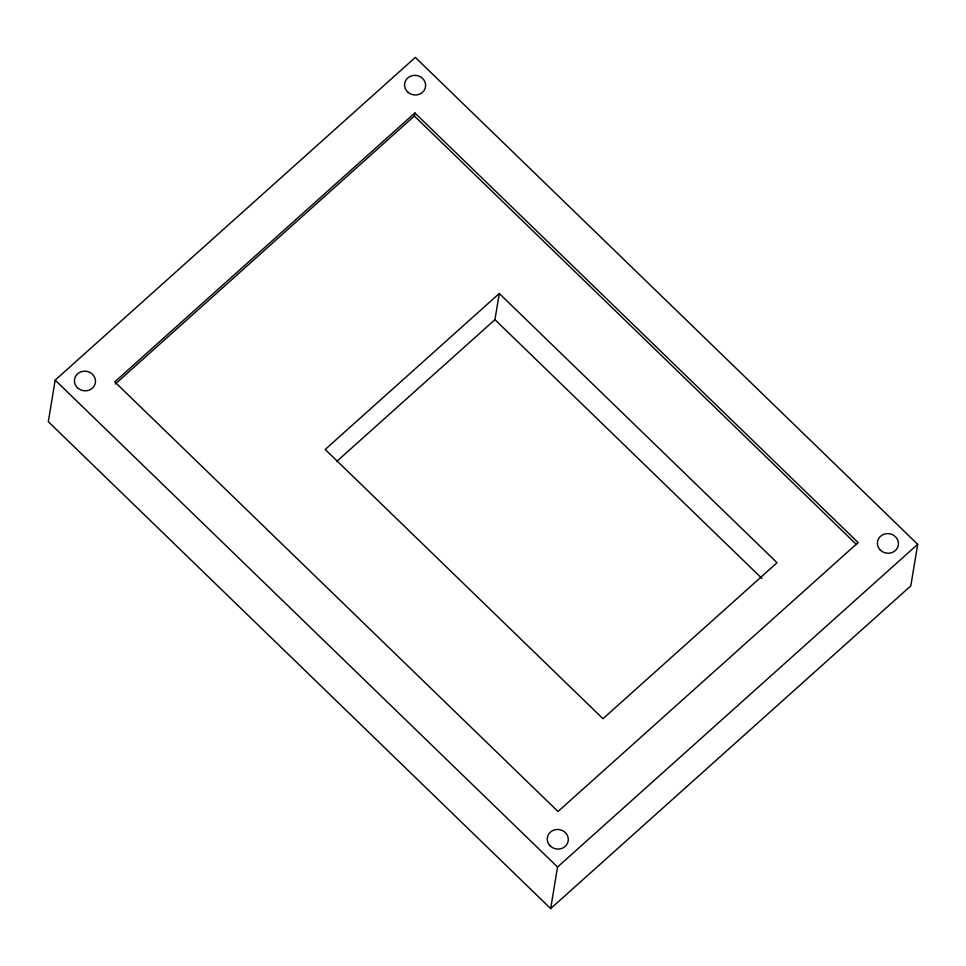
<?xml version="1.0" encoding="UTF-8"?>
<svg xmlns="http://www.w3.org/2000/svg" width="966" height="966" viewBox="0 0 966 966"><rect width="100%" height="100%" fill="white"/><g stroke="black" fill="none" stroke-linecap="round" stroke-linejoin="round"><path stroke-width="1.45" d="M55.183 380.133L48.3 421.683L550.668 908.595L910.817 585.867L917.7 544.317L415.332 57.405L55.183 380.133L557.539 867.033L550.668 908.595M115.352 383.949L414.366 116.017L414.873 112.937L858.134 542.566L558.01 811.5L114.749 381.872L414.873 112.937M336.591 461.555L494.942 319.661L499.277 293.495L777.05 562.719L602.977 718.704L325.204 449.468L499.277 293.495M557.539 867.033L917.7 544.317M414.366 116.017L856.54 544.595M494.942 319.661L761.908 578.417M880.412 550.161A10.554 9.805 9.4 0 0 898.066 546.273A10.554 9.805 9.4 0 0 885.267 533.872A10.554 9.805 9.4 0 0 880.412 550.161M407.604 91.903A10.554 9.805 9.4 0 0 425.257 88.015A10.554 9.805 9.4 0 0 412.458 75.614A10.554 9.805 9.4 0 0 407.604 91.903M77.461 387.728A10.554 9.805 9.4 0 0 95.115 383.84A10.554 9.805 9.4 0 0 82.315 371.439A10.554 9.805 9.4 0 0 77.461 387.728M550.27 845.987A10.554 9.805 9.4 0 0 567.923 842.111A10.554 9.805 9.4 0 0 555.124 829.709A10.554 9.805 9.4 0 0 550.27 845.987"/></g></svg>
